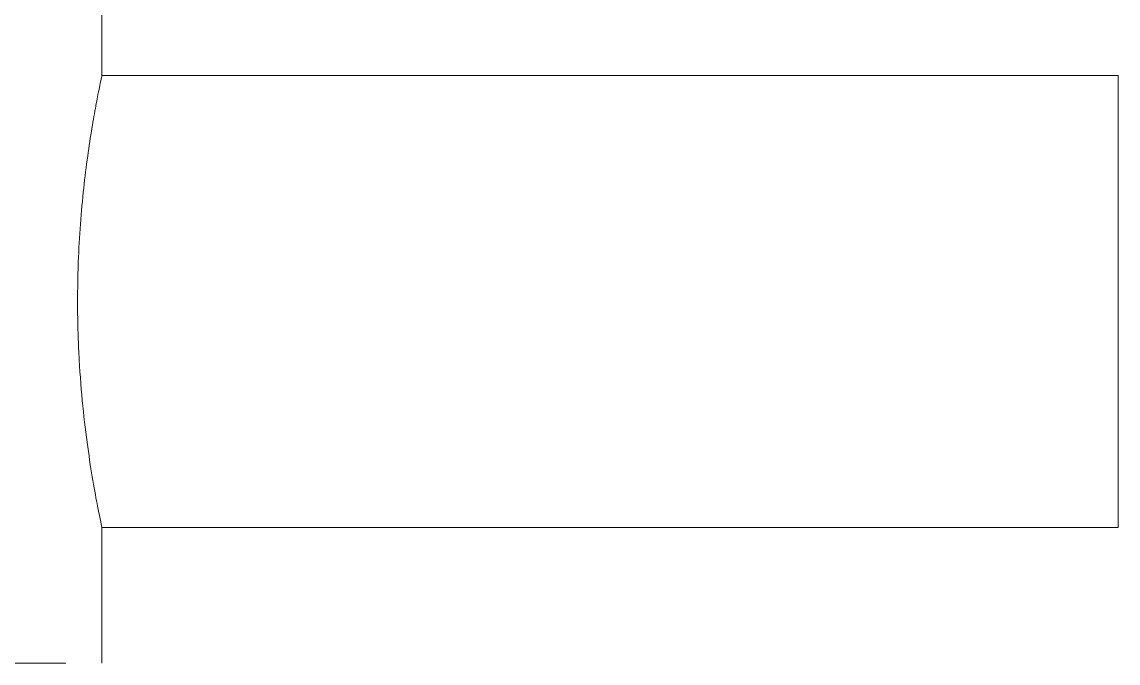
# Model space of a CAD drawing. Header units: millimetres. Extents: x -177800 to -26107, y -132450 to -18386.
# Drawn here: x -167706.64 to -167682.37, y -129583.57 to -129569.39 of the extents above; entities that cross this region are included whole.
import ezdxf

# ---------------------------------------------------------------- set-up
doc = ezdxf.new("R2010")
doc.units = ezdxf.units.MM
doc.layers.add('0-1', color=7, linetype='Continuous', lineweight=5)
doc.layers.add('A_--------_E-', color=7, linetype='Continuous', lineweight=9)
doc.layers.add('M-_SANIFIXR_E', color=6, linetype='Continuous', lineweight=9, true_color=0xff00ff)

# ---------------------------------------------------------------- blocks, each defined once
blk = doc.blocks.new('IDA - Rain Shower - Rainshower-4442399-BLK 2 UPPER ROOF PLAN')
at = {"layer": 'A_--------_E-', "flags": 128}
for points in [[(-163115.372, -29604.044), (-163115.372, -29603.873), (-163115.372, -29604.044), (-163115.372, -29603.873), (-163092.872, -29603.873), (-163092.872, -29600.873)], [(-163092.071, -29600.873), (-163069.372, -29600.873), (-163045.872, -29600.873), (-163045.872, -29659.873), (-163069.372, -29659.873), (-163092.872, -29659.873), (-163092.872, -29613.873), (-163115.372, -29613.873), (-163115.372, -29613.703)], [(-163115.372, -29603.873), (-163115.372, -29613.873), (-163115.372, -29613.703), (-163115.372, -29613.873)]]:
    blk.add_lwpolyline(points, dxfattribs=at)
at = {"layer": 'A_--------_E-'}
blk.add_open_spline([(-163092.872, -29613.873), (-163092.872, -29613.87), (-163092.86, -29613.816), (-163092.814, -29613.597), (-163092.741, -29613.221), (-163092.652, -29612.723), (-163092.557, -29612.102), (-163092.467, -29611.391), (-163092.394, -29610.594), (-163092.341, -29609.678), (-163092.33, -29608.834), (-163092.344, -29608.105), (-163092.377, -29607.404), (-163092.446, -29606.535), (-163092.557, -29605.635), (-163092.676, -29604.879), (-163092.818, -29604.113), (-163092.872, -29603.882), (-163092.872, -29603.873)], degree=3, knots=[0, 0, 0, 0, 0.055556, 0.111111, 0.166667, 0.222222, 0.277778, 0.333333, 0.388889, 0.444444, 0.513889, 0.548611, 0.583333, 0.652778, 0.722222, 0.791667, 0.861111, 1, 1, 1, 1], dxfattribs=at)
blk = doc.blocks.new('1599_DB_A_BLK3_1STGD_R21_rvt-1-BLK 2 UPPER ROOF PLAN')
at = {"layer": 'M-_SANIFIXR_E', "rotation": 180}
blk.add_blockref('IDA - Rain Shower - Rainshower-4442399-BLK 2 UPPER ROOF PLAN', (-330797.744, -159184.447), dxfattribs=at)

msp = doc.modelspace()

# ---------------------------------------------------------------- block references
at = {"layer": '0-1'}
msp.add_blockref('1599_DB_A_BLK3_1STGD_R21_rvt-1-BLK 2 UPPER ROOF PLAN', (0, 0), dxfattribs=at)

doc.saveas('drawing.dxf')
